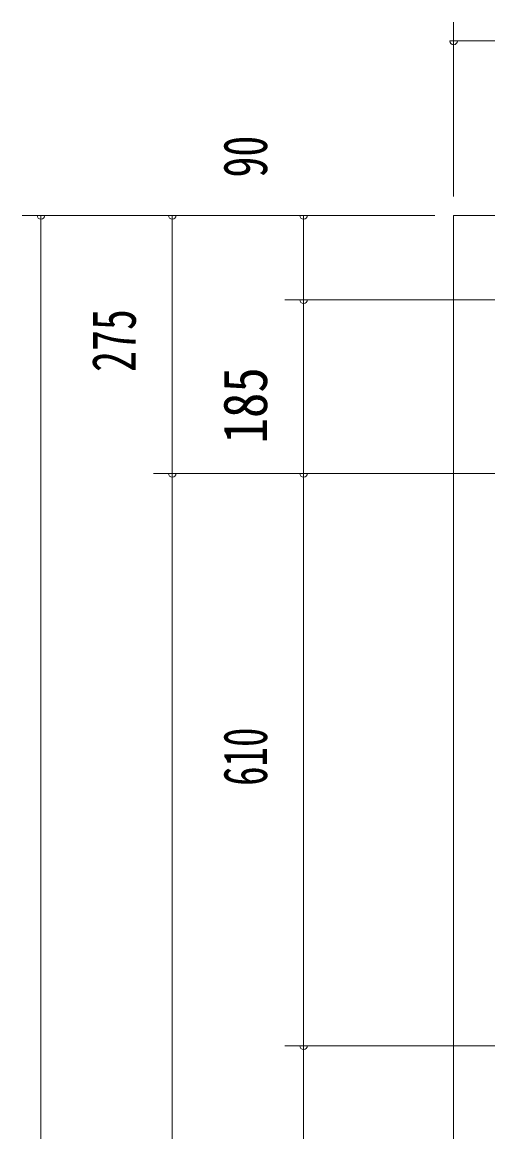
# Model space of a CAD drawing. Units: millimetres, scale not verified. Extents: x -11302 to 11317, y -7291 to 7278.
# Drawn here: x -10409 to -9912, y 1989 to 3172 of the extents above; entities that cross this region are included whole.
import ezdxf
from ezdxf.enums import TextEntityAlignment as Align

# ---------------------------------------------------------------- set-up
doc = ezdxf.new("R2010")
doc.units = ezdxf.units.MM
doc.header["$LTSCALE"] = 30
doc.layers.add('0-2_2ラック-03BODL', color=7, linetype='Continuous', lineweight=18)
doc.layers.add('0-A_2ラック-F寸法', color=3, linetype='Continuous', lineweight=18)
doc.styles.add('ＭＳ ゴシック', font='')
doc.styles.get('ＭＳ ゴシック').set_extended_font_data('MS Gothic')

msp = doc.modelspace()

# ---------------------------------------------------------------- linework, layer by layer
at = {"layer": '0-2_2ラック-03BODL'}
msp.add_lwpolyline([(-7021.4, 2965.99), (-9948.52, 2965.99), (-9948.52, 531.19)], dxfattribs=at)
at = {"layer": '0-A_2ラック-F寸法'}
for p, q in [((-9948.52, 3171.95), (-9948.52, 2985.99)), ((-9944.52, 3151.95), (-9952.52, 3151.95)), ((-9948.52, 3151.95), (-9588.52, 3151.95)), ((-10408.52, 2965.99), (-9968.52, 2965.99)), ((-10384.52, 2965.99), (-10392.52, 2965.99)), ((-10388.52, 1000.99), (-10388.52, 2965.99)), ((-10244.52, 2965.99), (-10252.52, 2965.99)), ((-10248.52, 2725.99), (-10248.52, 2965.99)), ((-10104.52, 2965.99), (-10112.52, 2965.99)), ((-10108.52, 2915.99), (-10108.52, 2965.99)), ((-10108.52, 2915.99), (-10108.52, 2725.99)), ((-10128.52, 2875.99), (-9761.13, 2875.99)), ((-10104.52, 2875.99), (-10112.52, 2875.99)), ((-10248.52, 2725.99), (-10248.52, 1000.99)), ((-10108.52, 2725.99), (-10108.52, 2140.99)), ((-10268.52, 2690.99), (-9700.68, 2690.99)), ((-10244.52, 2690.99), (-10252.52, 2690.99)), ((-10104.52, 2690.99), (-10112.52, 2690.99)), ((-10108.52, 2140.99), (-10108.52, 1057.82)), ((-10128.52, 2080.99), (-9775.43, 2080.99)), ((-10104.52, 2080.99), (-10112.52, 2080.99))]:
    msp.add_line(p, q, dxfattribs=at)
for centre in [(-9948.52, 3151.95), (-10388.52, 2965.99), (-10248.52, 2965.99), (-10108.52, 2965.99), (-10108.52, 2875.99), (-10248.52, 2690.99), (-10108.52, 2690.99), (-10108.52, 2080.99)]:
    msp.add_arc(centre, 4, 180, 0, dxfattribs=at)

# ---------------------------------------------------------------- texts
at = {"layer": '0-A_2ラック-F寸法', "color": 7, "style": 'ＭＳ ゴシック'}
for s, width, p in [('90', 0.7, (-10133.32, 3006.33)), ('275', 0.7, (-10273.32, 2799.14)), ('185', 0.85, (-10133.32, 2722.93)), ('610', 0.65, (-10133.32, 2357.98))]:
    msp.add_text(s, height=46.89, rotation=90, dxfattribs=dict(at, width=width)).set_placement(p, align=Align.BOTTOM_LEFT)

doc.saveas('drawing.dxf')
